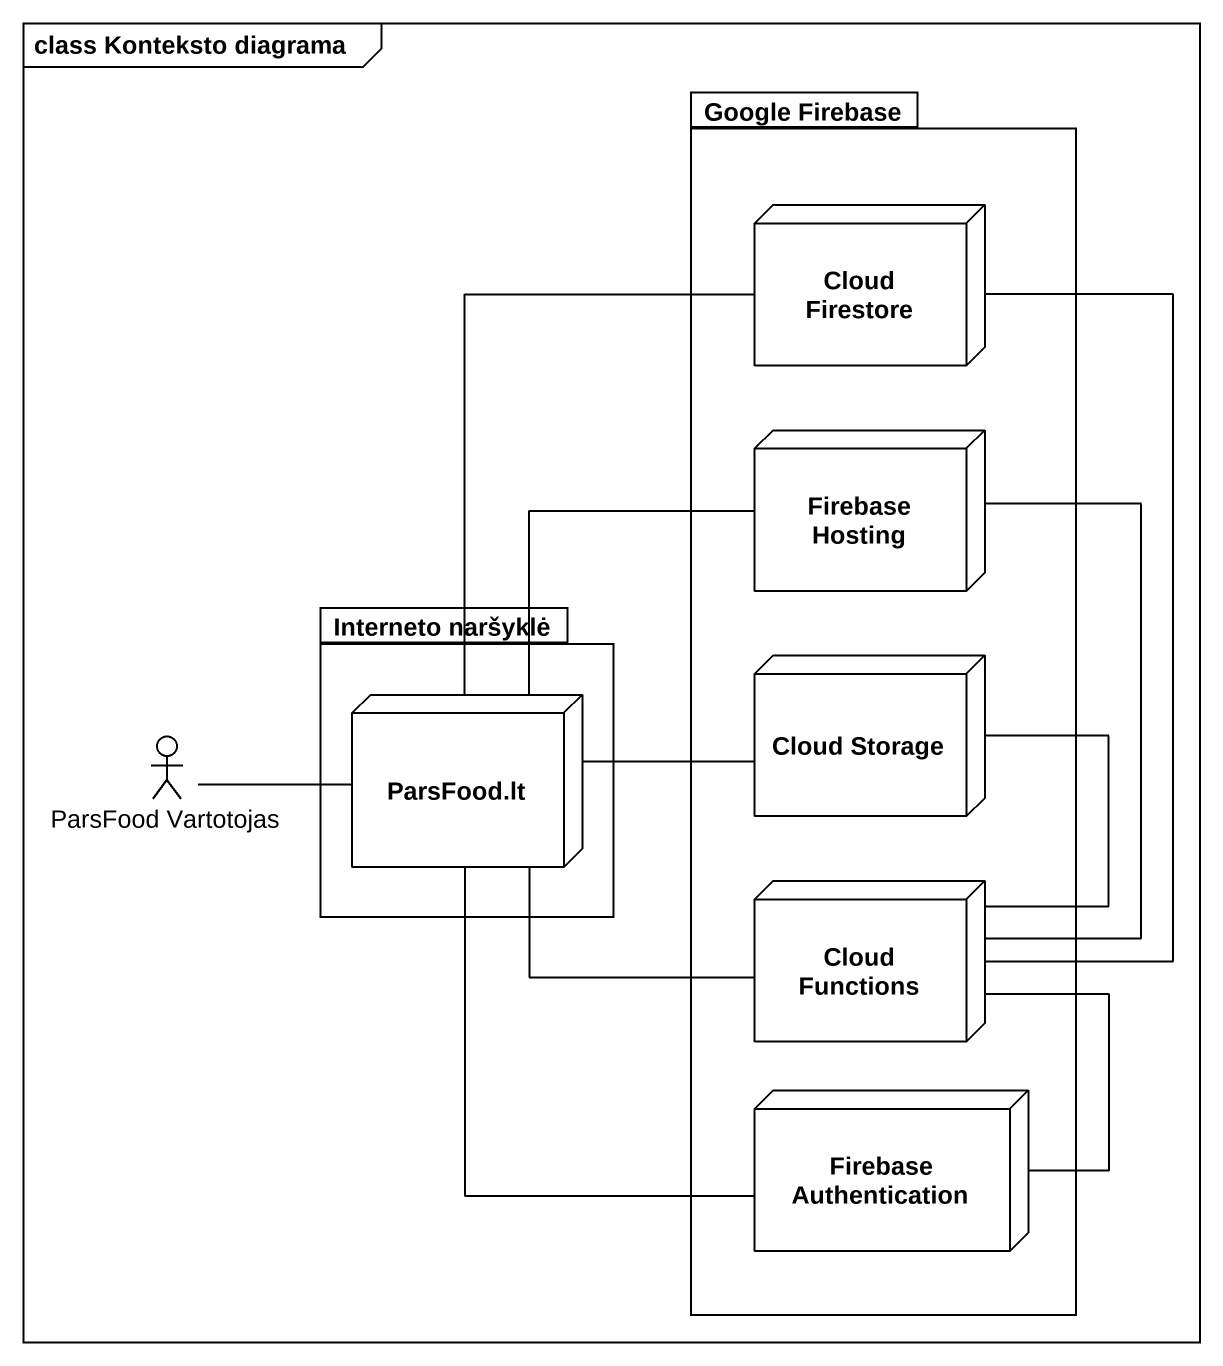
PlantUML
@startuml
mainframe class Konteksto diagrama
package "Google Firebase" as Google_Firebase {
  node "Cloud Firestore" as Cloud_Firestore
  node "Firebase Hosting" as Firebase_Hosting
  node "Cloud Storage" as Cloud_Storage
  node "Cloud Functions" as Cloud_Functions
  node "Firebase Authentication" as Firebase_Authentication
}
package "Interneto naršyklė" as Interneto_naršyklė {
  node "ParsFood.lt" as ParsFood_lt
}
actor "ParsFood Vartotojas" as ParsFood_Vartotojas
ParsFood_Vartotojas -right- ParsFood_lt
ParsFood_lt -up- Cloud_Firestore
ParsFood_lt -up- Firebase_Hosting
ParsFood_lt -right- Cloud_Storage
ParsFood_lt -right- Cloud_Functions
ParsFood_lt -- Firebase_Authentication
Cloud_Functions -up- Cloud_Firestore
Cloud_Functions -up- Firebase_Hosting
Cloud_Functions -up- Cloud_Storage
Cloud_Functions -- Firebase_Authentication
@enduml
